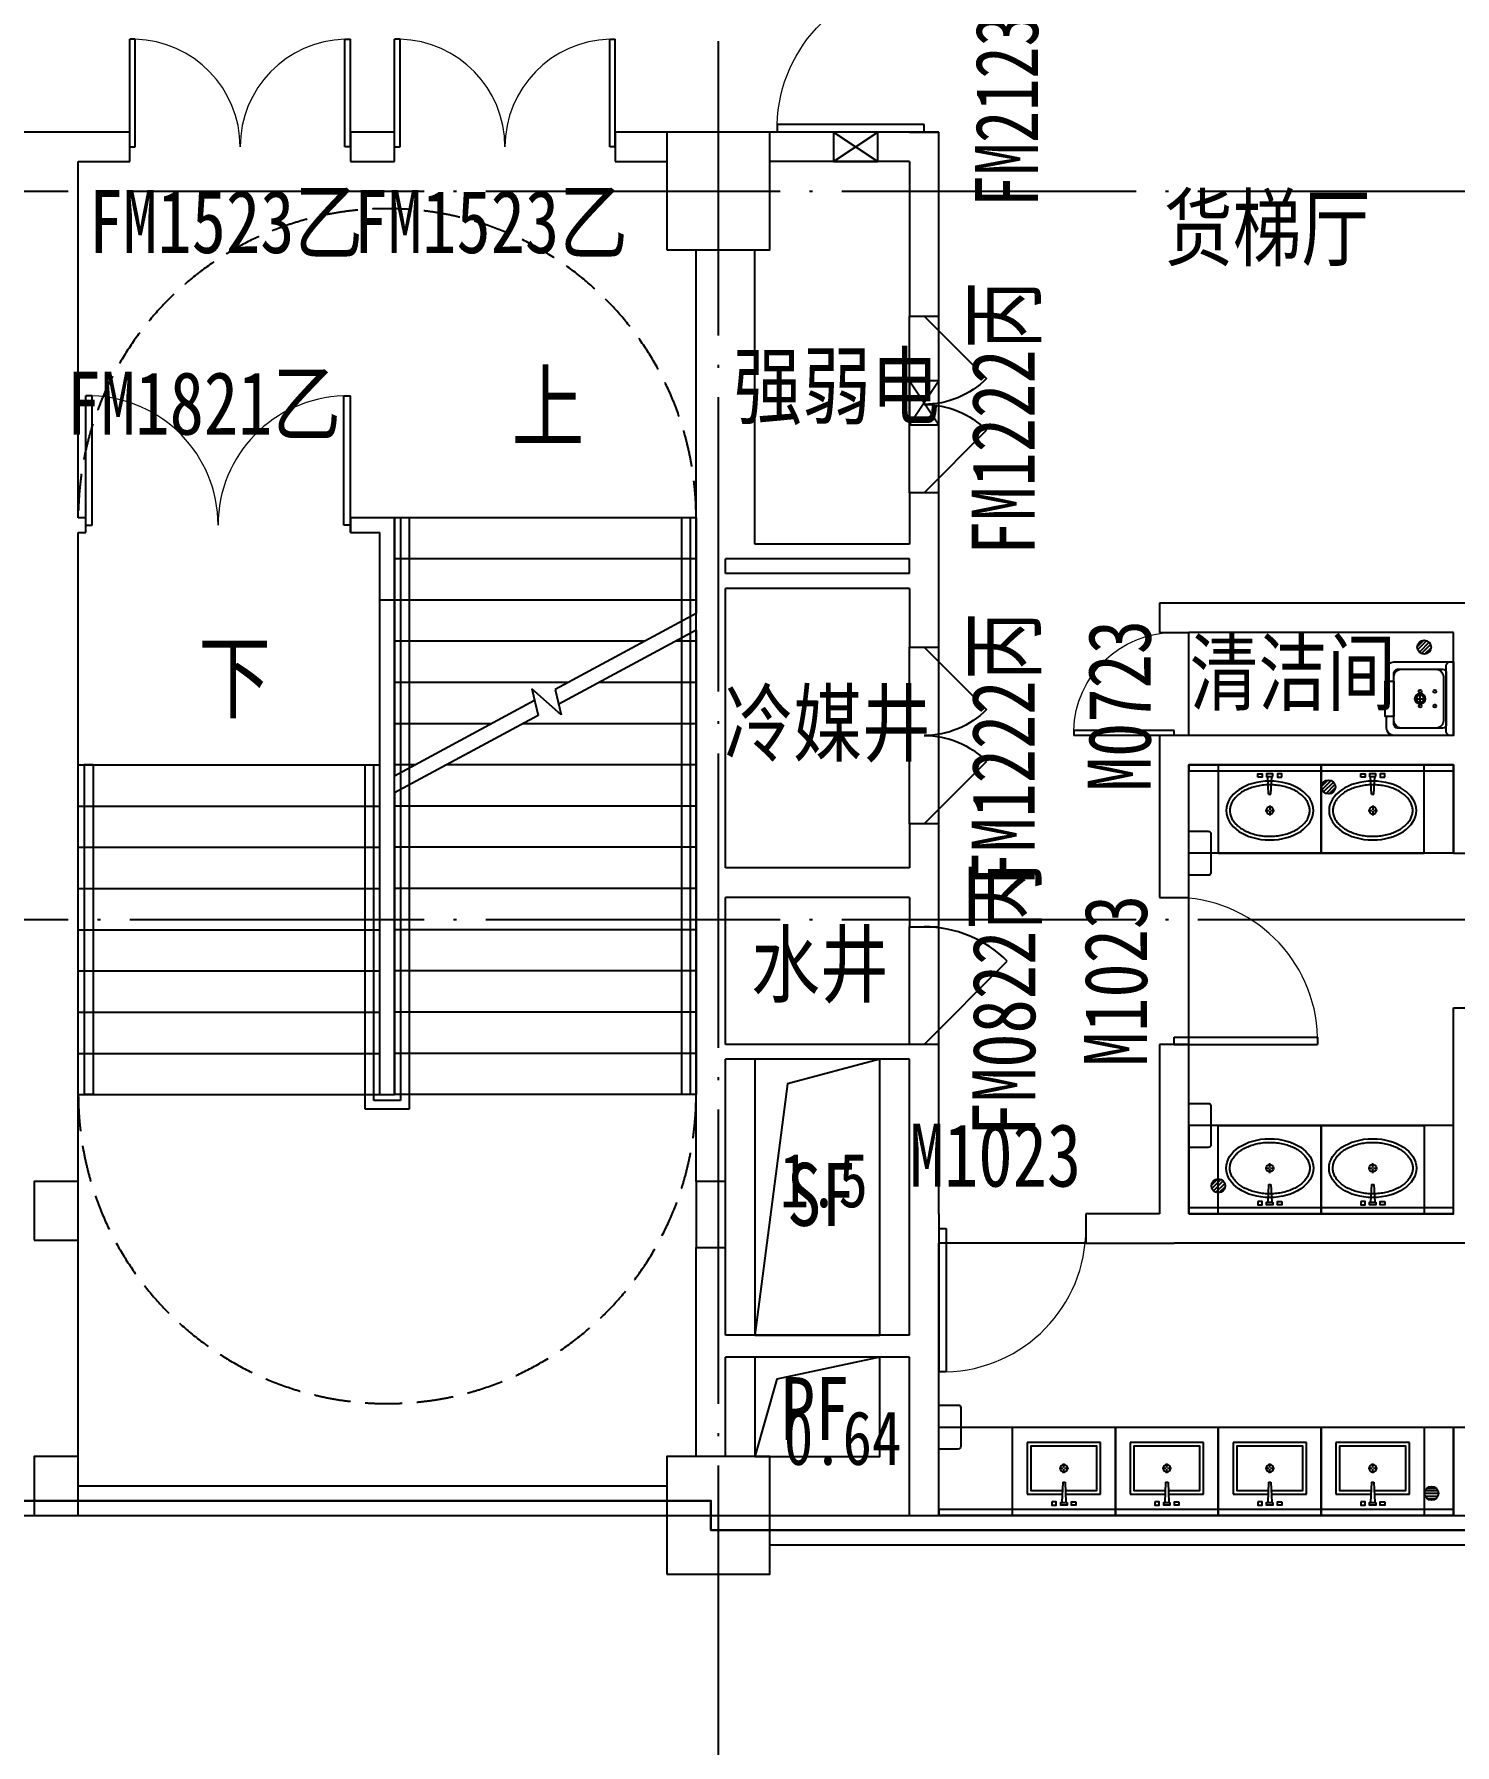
# Model space of a CAD drawing. Extents: x -233336 to 840473, y -28113 to 330904.
# Drawn here: x 717733 to 727391, y 3532 to 15157 of the extents above; entities that cross this region are included whole.
import ezdxf
from ezdxf.xclip import XClip

# ---------------------------------------------------------------- set-up
doc = ezdxf.new("R2010")
doc.units = 0
doc.header["$LTSCALE"] = 1000
doc.header["$XCLIPFRAME"] = 2
doc.linetypes.add('104-14# 核心筒$0$DASH', pattern=[0.35, 0.25, -0.1])
doc.linetypes.add('104-14# 核心筒$0$DOTE', pattern=[2.4200000000000004, 2, -0.2, 0.02, -0.2])
doc.layers.get('0').update_dxf_attribs({"linetype": 'CONTINUOUS'})
for name, color, linetype in [('104-14# 核心筒$0$01-标注_符号', 8, 'CONTINUOUS'), ('104-14# 核心筒$0$02-TEXT_标注', 9, 'CONTINUOUS'), ('104-14# 核心筒$0$02-TEXT_门窗', 9, 'CONTINUOUS'), ('104-14# 核心筒$0$A-C_门', 8, 'CONTINUOUS'), ('104-14# 核心筒$0$A-E_栏杆', 8, 'CONTINUOUS'), ('104-14# 核心筒$0$A-E_电梯', 8, 'CONTINUOUS'), ('104-14# 核心筒$0$A-I_卫-洁具', 8, 'CONTINUOUS'), ('104-14# 核心筒$0$A-TECH_水', 3, 'CONTINUOUS'), ('104-14# 核心筒$0$A-TECH_结构', 8, 'CONTINUOUS'), ('104-14# 核心筒$0$A_AXIS-轴线', 8, '104-14# 核心筒$0$DOTE'), ('104-14# 核心筒$0$A_STR-砌块墙', 7, 'CONTINUOUS'), ('104-14# 核心筒$0$A_STR-砼柱', 8, 'CONTINUOUS'), ('104-14# 核心筒$0$DOOR_FIRE', 8, 'CONTINUOUS'), ('104-14# 核心筒$0$DOOR_FIRE_TEXT', 7, 'CONTINUOUS'), ('X-104 14#平面$0$02-TEXT_标注', 9, 'CONTINUOUS'), ('X-104 14#平面$0$05-填充_天正', 8, 'CONTINUOUS'), ('X-104 14#平面$0$A-TECH_电气', 8, 'CONTINUOUS'), ('X-104 14#平面$0$A_STR-砌块墙', 7, 'CONTINUOUS'), ('X-104 14#平面$0$DOOR_FIRE', 8, 'CONTINUOUS'), ('X-104 14#平面$0$DOOR_FIRE_TEXT', 7, 'CONTINUOUS')]:
    doc.layers.add(name, color=color, linetype=linetype)
doc.layers.add('104-14# 核心筒$0$04-不打印_辅助线', color=8, linetype='CONTINUOUS', plot=False)
doc.layers.add('X-104 14#平面$0$000套内', color=8, linetype='CONTINUOUS', lineweight=30)
doc.styles.add('104-14# 核心筒$0$_TCH_DIM', font='ros.shx', dxfattribs={"bigfont": 'jd.shx'})
doc.styles.add('104-14# 核心筒$0$_TCH_SPACE', font='STXIHEI.TTF', dxfattribs={"width": 0.8, "height": 5})
doc.styles.add('104-14# 核心筒$0$_TCH_WINDOW', font='STXIHEI.TTF', dxfattribs={"width": 0.8, "height": 3.5})
doc.styles.add('104-14# 核心筒$0$Standard', font='STXIHEI.TTF', dxfattribs={"width": 0.8})
doc.styles.add('X-104 14#平面$0$_TCH_WINDOW', font='STXIHEI.TTF', dxfattribs={"width": 0.75, "height": 3.5})
doc.styles.add('X-104 14#平面$0$Standard', font='STXIHEI.TTF', dxfattribs={"width": 0.8})

# ---------------------------------------------------------------- blocks, each defined once
blk = doc.blocks.new('104-14# 核心筒$0$jhat')
for p, q in [((-395, -250.0000000000582), (-395, 249.9999999999418)), ((-395, 249.9999999999418), (-44.99999999994179, 249.9999999999418)), ((-44.99999999994179, 249.9999999999418), (-44.99999999994179, 11.73657725605881)), ((-219.9999999999418, 32.25599999987753), (-219.9999999999418, 5.03999999986263)), ((-124.8214514199644, 8.000000000058208), (11.68149024352897, 14.3899337601033)), ((-124.8214514199644, 7.999999999941792), (-124.8214514199644, -8.000000000058208)), ((11.68149024352897, 14.3899337601033), (11.68149024352897, -14.3899337601033)), ((-225.0399999999208, -1.164153218269348e-10), (-253.7679999999236, -1.164153218269348e-10)), ((-219.9999999999418, -5.040000000095461), (-219.9999999999418, -32.76000000012573)), ((-186.7359999999171, -1.164153218269348e-10), (-214.9599999999045, -1.164153218269348e-10)), ((-124.8214514199644, -8.000000000058208), (11.68149024352897, -14.3899337601033)), ((-44.99999999994179, -12.38077738613356), (-44.99999999994179, -250.0000000000582)), ((-44.99999999994179, -250.0000000000582), (-395, -250.0000000000582))]:
    blk.add_line(p, q)
at = {"color": 8}
blk.add_lwpolyline([(-69.99999999994179, -11.06304409715813), (-69.99999999994179, -225.0000000000582), (-370, -225.0000000000582), (-370, 224.9999999999418), (-69.99999999994179, 224.9999999999418), (-69.99999999994179, 10.56628493819153)], dxfattribs=at)
at = {"ltscale": 1000, "const_width": 0.8399999999999999}
blk.add_lwpolyline([(-219.5799999999581, 0.1399999998975545, 0.9999999999999999), (-220.4199999999255, 0.1399999998975545, 0.9999999999999999)], format="xyb", close=True, dxfattribs=at)
for points in [[(7.191454842337407, 81.35012003820157), (30, 81.35012003820157), (30, 51.35012003820157), (7.191454842337407, 51.35012003820157)], [(11.68149024352897, -21.35012003820157), (30, -21.35012003820157), (30, 21.35012003820157), (11.68149024352897, 21.35012003820157)], [(7.191454842337407, -81.35012003820157), (30, -81.35012003820157), (30, -51.35012003820157), (7.191454842337407, -51.35012003820157)]]:
    blk.add_lwpolyline(points, close=True)
blk.add_circle((-219.9999999999418, -1.164153218269348e-10), 25.2)
at = {"layer": '104-14# 核心筒$0$04-不打印_辅助线'}
blk.add_lwpolyline([(100.0000000001164, -350), (100.0000000000582, 350), (-499.9999999999418, 350), (-499.9999999998836, -350)], close=True, dxfattribs=at)
blk = doc.blocks.new('104-14# 核心筒$0$meae')
for p, q in [((-215.039999999979, 0), (-243.7679999999818, 0)), ((-210, 5.039999999979045), (-210, 32.76000000000931)), ((-176.7359999999753, 0), (-204.9599999999627, 0)), ((-99.54815868195146, 8), (21.68149024352897, 14.3899337600451)), ((-99.54815868195146, -7.999999999941792), (-99.54815868195146, 8)), ((21.68149024352897, -14.3899337601033), (21.68149024352897, 14.3899337600451)), ((-210, -32.25599999999395), (-210, -5.039999999979045)), ((-99.54815868195146, -8.000000000058208), (21.68149024352897, -14.3899337601033))]:
    blk.add_line(p, q)
at = {"const_width": 0.8399999999999999}
blk.add_lwpolyline([(-209.5800000000163, -0.1400000000139698, -0.9999999999999999), (-210.4199999999837, -0.1400000000139698, -0.9999999999999999)], format="xyb", close=True, dxfattribs=at)
for points in [[(17.19145484233741, 81.35012003820157), (40, 81.35012003820157), (39.99999999994179, 51.35012003820157), (17.1914548422792, 51.35012003820157)], [(21.68149024352897, 21.35012003820157), (40, 21.35012003820157), (40, -21.35012003820157), (21.68149024352897, -21.35012003820157)], [(17.19145484233741, -81.35012003820157), (40, -81.35012003820157), (39.99999999994179, -51.35012003820157), (17.1914548422792, -51.35012003820157)]]:
    blk.add_lwpolyline(points, close=True)
blk.add_circle((-210, 0), 25.2)
blk.add_ellipse((-210, 0), major_axis=(0, -296.8388870928175), ratio=0.6737661697857759)
at = {"color": 8}
blk.add_open_spline([(-210, -271.838887092832), (-201.6286662275088, -271.838887092832), (-193.2556980797672, -270.8834744876949), (-176.5567826171755, -267.0318226981908), (-168.2292954665609, -264.1331208487391), (-151.7464247078751, -256.3412992825033), (-143.592075161112, -251.4461166422116), (-127.6688291439204, -239.6628589069005), (-119.9016611408442, -232.7743547918508), (-105.0053654383519, -217.100718463771), (-97.87740360945463, -208.3160983382841), (-84.50442564953119, -189.0367220979533), (-78.25994529254967, -178.5426552897552), (-66.86596525227651, -156.1005802754662), (-61.71665413689334, -144.1531549534993), (-52.68240508378949, -119.1104159536771), (-48.79751711455174, -106.0155586157343), (-42.41598126577446, -79.01830609660828), (-39.91934085072717, -65.11628590768669), (-36.39207964838715, -36.86706837144447), (-35.3614577781409, -22.5202054088586), (-34.79793056182098, 6.244822261855006), (-35.26502483320655, 20.66266644134885), (-37.68259151588427, 49.19399507466005), (-39.63306519814068, 63.30715293157846), (-44.95700291811954, 90.86129060061648), (-48.33046480413759, 104.3019146881416), (-56.39392556494568, 130.1611448710319), (-61.0838973345235, 142.5793309712317), (-71.62818411248736, 166.0733063118532), (-77.48238030000357, 177.1485642623738), (-90.15903716551838, 197.6798496269621), (-96.98112566315103, 207.1352148510632), (-111.3602107425686, 224.2113378457143), (-118.9163064261083, 231.8314545630128), (-134.510733252624, 245.1036245926516), (-142.547481424408, 250.7556368449004), (-158.868371842138, 260.0530890176306), (-167.1509793659789, 263.6999722997425), (-183.7976203592261, 269.0257272459567), (-192.162095878215, 270.7072330619558), (-208.8995512870024, 272.153067119536), (-217.2755150526064, 271.9185741905239), (-234.0031495776493, 269.526916392555), (-242.3573442720808, 267.3679324407713), (-258.9526960913208, 261.0731867576833), (-267.1936322519905, 256.9349128940958), (-283.3781850557425, 246.65468100406), (-291.3201072766096, 240.5117016318836), (-306.6623222918133, 226.2813428560039), (-314.0611830068519, 218.1942343084957), (-328.0653621423407, 200.2301868745126), (-334.6699371464783, 190.353927289194), (-346.859358667396, 169.044026111078), (-352.4439172392595, 157.6110181525), (-362.4072642970132, 133.476927122334), (-366.7859668953461, 120.7763437553076), (-374.1964356524404, 94.43610308453208), (-377.2281845823745, 80.79684587812517), (-381.8495765395346, 52.93462008907227), (-383.4392193020904, 38.71199739631265), (-385.1273327118251, 10.0537408667733), (-385.225804392132, -4.381569712015335), (-383.9285565786413, -33.08909023553133), (-382.5328362500295, -47.36097819061251), (-378.2902226594742, -75.36972922243876), (-375.4433290168527, -89.10625087702647), (-368.3874579074909, -115.6863969620317), (-364.1784936326439, -128.529630749661), (-354.5335200406262, -152.9902308470919), (-349.097582319926, -164.6071133053629), (-337.1786070214584, -186.3198765731067), (-330.6958189697471, -196.415140855941), (-316.9037533847149, -214.843760280055), (-309.5951420506462, -223.1764269854757), (-294.4000191528467, -237.9131964488188), (-286.5148495539906, -244.3169298697612), (-270.41386736813, -255.1213227973203), (-262.1997869724291, -259.5227866767091), (-245.6385630253353, -266.3373192788567), (-237.2919559226721, -268.7527736420161), (-222.6272707111784, -271.2949484957498), (-216.3134306632564, -271.838887092832), (-210, -271.838887092832)], degree=3, knots=[0, 0, 0, 0, 0.1541728099079682, 0.1541728099079682, 0.3083456198159364, 0.3083456198159364, 0.4625184297239047, 0.4625184297239047, 0.6166912396318729, 0.6166912396318729, 0.7708640495398411, 0.7708640495398411, 0.9250368594478093, 0.9250368594478093, 1.079209669355778, 1.079209669355778, 1.233382479263746, 1.233382479263746, 1.387555289171714, 1.387555289171714, 1.541728099079682, 1.541728099079682, 1.69590090898765, 1.69590090898765, 1.850073718895619, 1.850073718895619, 2.004246528803587, 2.004246528803587, 2.158419338711555, 2.158419338711555, 2.312592148619523, 2.312592148619523, 2.466764958527492, 2.466764958527492, 2.62093776843546, 2.62093776843546, 2.775110578343428, 2.775110578343428, 2.929283388251396, 2.929283388251396, 3.083456198159364, 3.083456198159364, 3.237629008067333, 3.237629008067333, 3.391801817975301, 3.391801817975301, 3.545974627883269, 3.545974627883269, 3.700147437791237, 3.700147437791237, 3.854320247699206, 3.854320247699206, 4.008493057607174, 4.008493057607174, 4.162665867515142, 4.162665867515142, 4.31683867742311, 4.31683867742311, 4.471011487331078, 4.471011487331078, 4.625184297239047, 4.625184297239047, 4.779357107147015, 4.779357107147015, 4.933529917054983, 4.933529917054983, 5.087702726962951, 5.087702726962951, 5.24187553687092, 5.24187553687092, 5.396048346778888, 5.396048346778888, 5.550221156686856, 5.550221156686856, 5.704393966594824, 5.704393966594824, 5.858566776502792, 5.858566776502792, 6.012739586410761, 6.012739586410761, 6.166912396318729, 6.166912396318729, 6.283185307179586, 6.283185307179586, 6.283185307179586, 6.283185307179586], dxfattribs=at)
at = {"layer": '104-14# 核心筒$0$04-不打印_辅助线'}
blk.add_lwpolyline([(-499.9999999998836, -349.9999999999418), (-499.9999999998836, 350.0000000000582), (100.0000000001164, 350.0000000000582), (100.0000000001164, -349.9999999999418)], close=True, dxfattribs=at)
blk = doc.blocks.new('104-14# 核心筒$0$hgfd')
at = {"color": 8}
for p, q in [((3.335953806526959e-07, 266.5000000000036), (2.372253220528364e-07, 189.5000000000036)), ((-38.49999971458601, 228.000000048185), (38.50000028541399, 227.9999999518077))]:
    blk.add_line(p, q, dxfattribs=at)
for points in [[(250, -3.504792402964085e-07), (-249.9999999999927, 3.504792402964085e-07), (-249.9999994917889, 406.0000003504792, -0.4142135623732199), (-199.9999994292011, 456.0000002878987), (-119.9999994292084, 456.0000001877597), (-119.9999994166865, 466.000000187767), (120.0000005833208, 465.9999998122548), (120.0000005708062, 455.9999998122548), (200.000000570777, 455.9999997121158, -0.414213562372991), (250.0000005081893, 405.9999996495353)], [(175.000000062566, 49.99999974339516), (-174.9999999374049, 50.00000025659756, -0.4142135623730927), (-199.9999999061183, 75.00000028789145), (-199.9999995230974, 381.0000002878987, -0.414213562373095), (-174.9999994917962, 406.0000002565976), (175.0000005082111, 405.9999997434024, -0.4142135623731322), (200.0000004769245, 380.9999997121085), (200.0000000938744, 74.99999971210127, -0.4142135623730573)], [(250, -3.504792402964085e-07), (-249.9999999999927, 3.504792402964085e-07), (-249.9999999686988, 25.00000035048652, -0.4142135623730971), (-224.9999999373977, 50.00000031918535), (225.0000000625878, 49.99999968082193, -0.4142135623730932), (250.0000000313012, 24.99999964952804)]]:
    blk.add_lwpolyline(points, format="xyb", close=True)
blk.add_lwpolyline([(120.0000005082184, 405.9999998122476), (-119.9999994917889, 406.0000001877524), (-119.9999994166865, 466.000000187767), (120.0000005833208, 465.9999998122548)], close=True)
blk.add_lwpolyline([(120.0000005708062, 455.9999998122548), (200.000000570777, 455.9999997121158, -0.414213562373095), (250.0000005081893, 405.9999996495353), (250, -3.504792402964085e-07), (-249.9999999999927, 3.504792402964085e-07), (-249.9999994917889, 406.0000003504792, -0.4142135623730929), (-199.9999994292011, 456.0000002878987), (-119.9999994292084, 456.0000001877597)], format="xyb")
blk.add_lwpolyline([(150.0000000876389, 69.99999977469633), (-149.9999999123756, 70.00000022531094, -0.4142135623730976), (-199.9999998497879, 120.0000002878915), (-199.9999995543913, 356.0000002878842, -0.414213562373095), (-149.9999994918035, 406.0000002253037), (150.0000005081965, 405.9999997746963, -0.414213562373095), (200.0000004456087, 355.9999997121085), (200.0000001502194, 119.9999997121231, -0.4142135623731096)], format="xyb", close=True, dxfattribs=at)
for centre, radius in [((-49.99999971457146, 228.0000000625914), 10), ((2.854139893315732e-07, 228.0000000000036), 35), ((50.00000028542127, 227.9999999374159), 10), ((-49.99999983975431, 128.0000000625841), 10), ((50.00000016025297, 127.9999999374159), 10)]:
    blk.add_circle(centre, radius)
blk.add_circle((2.854139893315732e-07, 228.0000000000036), 25, dxfattribs=at)
blk = doc.blocks.new('104-14# 核心筒$0$$DorLib2D$00000002')
for p, q in [((-0.5, -5.684341886080802e-17), (-0.5000000000000007, 0.4875)), ((-0.4750000000000007, 0.4875), (-0.5000000000000007, 0.4875)), ((-0.475, -2.842170943040401e-17), (-0.4750000000000007, 0.4875)), ((0.475, -2.842170943040401e-17), (0.4750000000000007, 0.4875)), ((0.4750000000000007, 0.4875), (0.5000000000000007, 0.4875)), ((0.5, -5.684341886080802e-17), (0.5000000000000007, 0.4875)), ((-0.5, -5.684341886080802e-17), (-0.475, -2.842170943040401e-17)), ((0.5, -5.684341886080802e-17), (0.475, -2.842170943040401e-17))]:
    blk.add_line(p, q)
at = {"lineweight": 13}
for centre, start, end in [((-0.4875, -4.263256414560601e-17), 0, 88.53071641864632), ((0.4875, -4.263256414560601e-17), 91.4692835813537, 180)]:
    blk.add_arc(centre, 0.4875, start, end, dxfattribs=at)
blk = doc.blocks.new('104-14# 核心筒$0$$DorLib2D$00000001')
for p, q in [((0.45, 0.9750000000000001), (0.5000000000000002, 0.9750000000000001)), ((0.45, 0), (0.45, 0.9750000000000001)), ((0.5, 0), (0.5, 0.9750000000000001)), ((0.5, 0), (0.45, 0))]:
    blk.add_line(p, q)
at = {"lineweight": 13}
blk.add_arc((0.475, 0), 0.975, 91.4692835813538, 180, dxfattribs=at)
blk = doc.blocks.new('104-14# 核心筒$0$$DorLib2D$00000116')
at = {"color": 0}
for p, q in [((-0.4999999999999929, 7.105427357601002e-15), (-0.146446609406766, 0.353553390593234)), ((0.5000000000000071, 7.105427357601002e-15), (0.1464466094067731, 0.353553390593234))]:
    blk.add_line(p, q, dxfattribs=at)
for centre, radius, start, end in [((-0.4999999999984652, 4.831690603168681e-13), 0.4999999999984674, 0, 45), ((0.4999999999977511, 9.059419880941277e-13), 0.4999999999976598, 135, 180)]:
    blk.add_arc(centre, radius, start, end, dxfattribs=at)
blk = doc.blocks.new('104-14# 核心筒$0$$DorLib2D$00000114')
at = {"color": 0}
blk.add_line((0.4999999999999964, 3.552713678800501e-15), (-0.2071067811864751, 0.7071067811864857), dxfattribs=at)
blk.add_arc((0.5000000000013856, -1.154631945610163e-12), 1.000000000001696, 135, 180, dxfattribs=at)
blk = doc.blocks.new('_FZHK')
blk.add_lwpolyline([(-0.5, -0.5), (0.5, -0.5), (0.5, 0.5), (-0.5, 0.5)], close=True)
blk = doc.blocks.new('104-14# 核心筒$0$$TwtSys$00000141')
for p, q in [((-94.19606303561523, 7.672111694559135), (-10.08309029082739, 91.78508443935061)), ((-94.19606303561523, 7.672111694559135), (-10.08309029082739, 91.78508443935061)), ((-87.21916889109707, -35.05448014085778), (35.05448014085778, 87.21916889110071)), ((-87.21916889109707, -35.05448014085778), (35.05448014085778, 87.21916889110071)), ((-66.46803743153214, -66.46803743153941), (66.46803743153214, 66.46803743153214)), ((-66.46803743153214, -66.46803743153578), (66.46803743153214, 66.46803743153214)), ((-32.35611368903483, -87.061266563549), (87.58274635417911, 32.87759347966494)), ((-32.35611368903483, -87.061266563549), (87.58274635417911, 32.87759347966858)), ((11.43110768805855, -92.25951895252001), (92.2594807012465, -11.43114593933933)), ((11.43110768805855, -92.25951895252001), (92.2594807012465, -11.43114593933933))]:
    blk.add_line(p, q)
blk.add_circle((0, 0), 94)
blk.add_circle((0, 0), 94)
blk = doc.blocks.new('104-14# 核心筒')
blk.add_lwpolyline([(29900, 14380.00000000006), (29900, 14480.00000000007)])
at = {"layer": '104-14# 核心筒$0$01-标注_符号'}
for points in [[(31225.00000000102, 14799.98643366562, 0, 0, 0), (31225.00000000102, 14090.00000000008, 120, 0, 0), (31225.00000000102, 13640.00000000008, 0, 0, 0)], [(29075.00000000102, 12958.24925465928, 0, 0, 0), (29075.00000000102, 8950.000000000058, 0, 0, 0), (31225.00000000102, 8950.000000000058, 0, 0, 0), (31225.00000000102, 12260.21544480976, 120, 0, 0), (31225.00000000102, 12710.21544480976, 0, 0, 0)]]:
    blk.add_lwpolyline(points, format="xyseb", dxfattribs=at)
at = {"layer": '104-14# 核心筒$0$04-不打印_辅助线', "linetype": '104-14# 核心筒$0$DASH'}
for centre, start, end in [((30150.00000000249, 14480.00000000005), 0, 180), ((30150.00000000249, 10560.00000000006), 180, 0)]:
    blk.add_arc(centre, 2099.999999998527, start, end, dxfattribs=at)
at = {"layer": '104-14# 核心筒$0$A-C_门'}
for p, q in [((35599.99999999997, 13000.00020147525), (35600, 13700.00020147525)), ((35599.99999999991, 10900.00020154169), (35599.99999999993, 11900.00020154169)), ((34899.99999999028, 9550.000201542396), (33899.99999999028, 9550.000201542396))]:
    blk.add_line(p, q, dxfattribs=at)
at = {"layer": '104-14# 核心筒$0$A-E_栏杆'}
for p, q in [((30240.00000000102, 14480.00000000007), (30239.99999999992, 10520.00000000023)), ((30300.00000000102, 14480.00000000005), (30240.00000000102, 14480.00000000007)), ((30300.00000000102, 14480.00000000005), (30299.99999999992, 10460.00000000021)), ((32150.00000000102, 14480.00000000006), (32150.00000000102, 10560.00000000006)), ((32210.00000000102, 14480.00000000006), (32150.00000000102, 14480.00000000006)), ((32210.00000000102, 14480.00000000006), (32210.00000000102, 10560.00000000006)), ((28090.00000000102, 12800.00000000006), (28090.00000000102, 10560.00000000006)), ((28150.00000000102, 12800.00000000006), (28090.00000000102, 12800.00000000006)), ((28150.00000000102, 12800.00000000006), (28150.00000000102, 10560.00000000006)), ((30000.00000000103, 10460.00000000021), (30000.00000000102, 12800.00000000006)), ((30000.00000000102, 12800.00000000006), (30060.00000000102, 12800.00000000006)), ((30060.000000001, 10520.00000000024), (30060.00000000102, 12800.00000000006)), ((28150.00000000102, 10560.00000000006), (28090.00000000102, 10560.00000000006)), ((30239.99999999992, 10520.00000000023), (30060.000000001, 10520.00000000024)), ((32210.00000000102, 10560.00000000006), (32150.00000000102, 10560.00000000006)), ((30299.99999999992, 10460.00000000021), (30000.00000000103, 10460.00000000021))]:
    blk.add_line(p, q, dxfattribs=at)
at = {"layer": '104-14# 核心筒$0$A-E_电梯'}
for p, q in [((30200.00000000102, 14480.00000000006), (30200.00000000102, 12723.83369201367)), ((32250.00000000102, 14480.00000000006), (30200.00000000102, 14480.00000000006)), ((32250.00000000102, 14480.00000000006), (32250.00000000102, 13829.79072405967)), ((32250.00000000102, 14200.00000000006), (30200.00000000102, 14200.00000000006)), ((30200.00000000102, 13920.00000000006), (30100.00000000102, 13920.00000000006)), ((32250.00000000102, 13920.00000000006), (30200.00000000102, 13920.00000000006)), ((32250.00000000102, 13829.79072405969), (31292.11617554227, 13313.02079647759)), ((31898.2042493086, 13640.00000000006), (30200.00000000102, 13640.00000000006)), ((32250.00000000102, 13716.16630798645), (31316.01438792458, 13212.28925652023)), ((32250.00000000102, 13640.00000000006), (32108.8182661291, 13640.00000000006)), ((32250.00000000102, 13716.16630798645), (32250.00000000102, 10560.00000000006)), ((31379.1967441634, 13360.00000000006), (30200.00000000102, 13360.00000000006)), ((31333.30511530421, 13139.40842476318), (31132.33486293475, 13318.17419402521)), ((31132.33486293475, 13318.17419402521), (31175.44723485827, 13136.45450949175)), ((31292.11617554227, 13313.02079647759), (31333.30511530421, 13139.40842476318)), ((32250.00000000102, 13360.00000000006), (31589.8107609839, 13360.00000000006)), ((31151.54902247596, 13237.18604944911), (30200.00000000102, 12723.83369201365)), ((31175.44723485827, 13136.45450949175), (30200.00000000102, 12610.20927594045)), ((30860.18923901813, 13080.00000000006), (30200.00000000102, 13080.00000000006)), ((32250.00000000102, 13080.00000000006), (31070.80325583872, 13080.00000000006)), ((28050.00000000102, 10560.00000000006), (28050.00000000102, 12800.00000000006)), ((28050.00000000102, 12800.00000000006), (30100.00000000102, 12800.00000000006)), ((30100.00000000102, 10560.00000000006), (30100.00000000102, 12800.00000000006)), ((30341.18173387293, 12800.00000000006), (30200.00000000102, 12800.00000000006)), ((32250.00000000102, 12800.00000000006), (30551.79575069349, 12800.00000000006)), ((30200.00000000102, 12610.20927594044), (30200.00000000102, 10560.00000000006)), ((28050.00000000102, 12520.00000000006), (30100.00000000102, 12520.00000000006)), ((32250.00000000102, 12520.00000000006), (30200.00000000102, 12520.00000000006)), ((28050.00000000102, 12240.00000000006), (30100.00000000102, 12240.00000000006)), ((32250.00000000102, 12240.00000000006), (30200.00000000102, 12240.00000000006)), ((28050.00000000102, 11960.00000000006), (30100.00000000102, 11960.00000000006)), ((32250.00000000102, 11960.00000000006), (30200.00000000102, 11960.00000000006)), ((28050.00000000102, 11680.00000000006), (30100.00000000102, 11680.00000000006)), ((32250.00000000102, 11680.00000000006), (30200.00000000102, 11680.00000000006)), ((28050.00000000102, 11400.00000000006), (30100.00000000102, 11400.00000000006)), ((32250.00000000102, 11400.00000000006), (30200.00000000102, 11400.00000000006)), ((28050.00000000102, 11120.00000000006), (30100.00000000102, 11120.00000000006)), ((32250.00000000102, 11120.00000000006), (30200.00000000102, 11120.00000000006)), ((28050.00000000102, 10840.00000000006), (30100.00000000102, 10840.00000000006)), ((32250.00000000102, 10840.00000000006), (30200.00000000102, 10840.00000000006)), ((28050.00000000102, 10560.00000000006), (30100.00000000102, 10560.00000000006)), ((32250.00000000102, 10560.00000000006), (30200.00000000102, 10560.00000000006))]:
    blk.add_line(p, q, dxfattribs=at)
at = {"layer": '104-14# 核心筒$0$A-I_卫-洁具', "ltscale": 0.1}
for points in [[(35599.99999999997, 12800.00020147528), (37400.00000000009, 12800.00020147616), (37400.00000000009, 12200.00020147616), (35599.99999999997, 12200.00020147528)], [(35599.99999999997, 12760.00020147517), (37400.0000000002, 12760.00020147482), (37400.0000000002, 12800.00020147482), (35599.99999999997, 12800.00020147517)], [(35600.00000000102, 9750.00020154228), (37399.99999999985, 9750.000201541348), (37399.99999999985, 10350.00020154135), (35600.00000000102, 10350.00020154228)], [(35600.00000000102, 9750.00020154228), (37400.00000000125, 9750.00020154193), (37400.00000000125, 9790.00020154193), (35600.00000000102, 9790.00020154228)], [(37399.99999999948, 7699.99999999674), (33900.00000000177, 7699.999999994813), (33900.00000000177, 8299.999999994812), (37399.99999999948, 8299.99999999674)], [(33900.00000000334, 7699.999999997672), (37400.00000000087, 7699.999999997322), (37400.00000000087, 7739.999999997322), (33900.00000000334, 7739.999999997672)]]:
    blk.add_lwpolyline(points, close=True, dxfattribs=at)
for points in [[(35599.99999999997, 12050.00020147528), (35599.99999999997, 12350.00020147528), (35729.99999999997, 12350.00020147528, -0.414213562373095), (35749.99999999997, 12330.00020147528), (35749.99999999997, 12070.00020147528, -0.414213562373095), (35729.99999999997, 12050.00020147528)], [(35600.00000000102, 10200.00020154228), (35600.00000000102, 10500.00020154228), (35730.00000000102, 10500.00020154228, -0.414213562373095), (35750.00000000102, 10480.00020154228), (35750.00000000102, 10220.00020154228, -0.414213562373095), (35730.00000000102, 10200.00020154228)], [(33899.99999999986, 8149.999999994814), (33899.99999999986, 8449.999999994814), (34029.99999999986, 8449.999999994814, -0.414213562373095), (34049.99999999986, 8429.999999994814), (34049.99999999986, 8169.999999994814, -0.414213562373095), (34029.99999999986, 8149.999999994814)]]:
    blk.add_lwpolyline(points, format="xyb", close=True, dxfattribs=at)
at = {"layer": '104-14# 核心筒$0$A-TECH_结构'}
for points in [[(33499.99999998679, 10799.99999999908), (32649.99999999206, 10800.00000000109), (32649.99999999201, 8925.000000002387), (33499.99999998674, 8925.000000001499), (33499.99999998679, 10800.00000000026), (32870.95831192011, 10632.08693379395), (32649.99999999201, 8925.000000002387)], [(33499.99999998674, 8775.000000001559), (32649.99999999553, 8775.00000000035), (32649.99999999553, 8100.000000000349), (33499.99999998674, 8100.00000000133), (33499.99999998674, 8775.000000001559), (32798.04825340072, 8625.110593961435), (32649.99999999553, 8100.000000000349)]]:
    blk.add_lwpolyline(points, dxfattribs=at)
at = {"layer": '104-14# 核心筒$0$A_AXIS-轴线'}
for p, q in [((32400.00000000001, 54018.37846733601), (32400.00000000001, -8545.12396972545)), ((-24838.9698462474, 16700), (120259.921909796, 16700)), ((-24838.9698462474, 11750), (120259.921909796, 11750)), ((-24838.9698462474, 7700), (120259.921909796, 7700))]:
    blk.add_line(p, q, dxfattribs=at)
at = {"layer": '104-14# 核心筒$0$A_STR-砌块墙'}
for p, q in [((27899.99999999973, 17099.9999999986), (27400.0000000146, 17099.9999999985)), ((28399.99999998487, 17099.99999999871), (27899.99999999973, 17099.9999999986)), ((28399.99999998492, 16899.9999999987), (28399.99999998487, 17099.99999999871)), ((30199.99999998547, 17099.99999999909), (29899.9999999848, 17099.99999999903)), ((29899.9999999848, 17099.99999999903), (29899.99999998484, 16899.99999999901)), ((30199.99999998552, 16899.99999999908), (30199.99999998547, 17099.99999999909)), ((32049.99999999992, 17099.9999999996), (31699.9999999854, 17099.99999999941)), ((31699.9999999854, 17099.99999999941), (31699.99999998544, 16899.99999999939)), ((33899.99999994389, 17100.00000000022), (32750, 17099.99999999973)), ((33899.99999995185, 15850.00000000697), (33899.99999994389, 17100.00000000022)), ((28049.99999999977, 16899.99999999863), (28399.99999998492, 16899.9999999987)), ((28049.99999999971, 14480.00000000007), (28049.99999999977, 16899.99999999863)), ((29899.99999998484, 16899.99999999901), (30199.99999998552, 16899.99999999908)), ((31699.99999998544, 16899.99999999939), (32049.99999999993, 16899.99999999948)), ((33699.99999994518, 16900.00000000009), (32750, 16899.99999999971)), ((33699.99999994518, 16900.00000000009), (33699.99999995185, 15850.0000000057)), ((32249.9999999616, 14249.99999999944), (32249.99999994889, 16300.00000000009)), ((32649.99999996129, 14300.00000000005), (32649.99999994888, 16300.00000000009)), ((33699.99999995185, 15850.0000000057), (33899.99999995185, 15850.00000000697)), ((33899.99999995949, 14650.00000000697), (33699.99999995947, 14650.0000000057)), ((33699.99999995947, 14650.0000000057), (33699.99999996171, 14300.00000000005)), ((33899.99999996203, 14250.00000000069), (33899.99999995949, 14650.00000000697)), ((28099.99999999985, 14480.00000000007), (28049.99999999971, 14480.00000000007)), ((28099.99999999985, 14380.00000000007), (28099.99999999985, 14480.00000000007)), ((30200.00000000004, 14480.00000000007), (29899.99999999985, 14480.00000000007)), ((29899.99999999985, 14480.00000000007), (29899.99999999985, 14380.00000000007)), ((30199.99999999995, 10560.00000000005), (30200.00000000004, 14480.00000000007)), ((28049.9999999997, 14380.00000000008), (28099.99999999985, 14380.00000000007)), ((28049.99999999961, 9970.000000000002), (28049.9999999997, 14380.00000000008)), ((29899.99999999985, 14380.00000000007), (30100.00000000004, 14380.00000000008)), ((30099.99999999995, 10560.00000000006), (30100.00000000004, 14380.00000000008)), ((33699.99999996171, 14300.00000000005), (32649.99999996129, 14300.00000000005)), ((32249.99999996284, 14049.99999999944), (32249.9999999616, 14249.99999999944)), ((33699.99999996235, 14200.00000000004), (32449.99999996199, 14200.00000000004)), ((32449.9999999626, 14100.00000000009), (32449.99999996199, 14200.00000000004)), ((33699.99999996298, 14100.00000000009), (33699.99999996235, 14200.00000000004)), ((33899.9999999633, 14050.00000000069), (33899.99999996203, 14250.00000000069)), ((33699.99999996298, 14100.00000000009), (32449.9999999626, 14100.00000000009)), ((32249.99999997555, 11999.9999999995), (32249.99999996284, 14049.99999999944)), ((33699.99999996363, 14000.00000000009), (32449.99999996317, 14000.00000000008)), ((32449.99999997495, 12100.00000000004), (32449.99999996317, 14000.00000000008)), ((33699.99999996363, 14000.00000000009), (33699.99999996617, 13599.99999999944)), ((33899.99999996617, 13600.00000000071), (33899.9999999633, 14050.00000000069)), ((35399.99999999995, 13900.00020154229), (35400.00000000001, 13700.00020147524)), ((37499.99999999994, 13900.00020154222), (35399.99999999995, 13900.00020154229)), ((35400.00000000001, 13700.00020147524), (35600.00000000001, 13700.00020147523)), ((37399.99999999995, 13700.00020154222), (35599.99999999999, 13700.00020154228)), ((37399.99999999992, 13000.00020147509), (37399.99999999995, 13700.00020154222)), ((33699.99999996617, 13599.99999999944), (33899.99999996617, 13600.00000000071)), ((35599.99999999997, 13000.00020147514), (35400.00000000002, 13000.00020147524)), ((35400.00000000002, 13000.00020147524), (35399.99999999997, 12900.00020147517)), ((37399.99999999992, 13000.00020147509), (35599.99999999997, 13000.00020147514)), ((35399.99999999997, 12900.00020147517), (35399.99999999993, 11900.00020154176)), ((37399.99999999995, 12800.00020147511), (35599.99999999997, 12800.00020147517)), ((35599.99999999995, 11900.00020154175), (35599.99999999997, 12800.00020147517)), ((37399.99999999991, 12200.00020147616), (37399.99999999995, 12800.00020147511)), ((33899.9999999738, 12400.00000000071), (33699.99999997381, 12399.99999999944)), ((33699.99999997381, 12399.99999999944), (33699.99999997571, 12100.00000000004)), ((33899.99999997633, 12000.00000000069), (33899.9999999738, 12400.00000000071)), ((33699.99999997571, 12100.00000000004), (32449.99999997495, 12100.00000000004)), ((37399.99999999991, 12200.00020147616), (37599.99999999991, 12200.00020147616)), ((32249.99999998268, 10849.9999999995), (32249.99999997555, 11999.9999999995)), ((33899.99999997821, 11700.00000000064), (33899.99999997633, 12000.00000000069)), ((33699.99999997699, 11900.00000000006), (32449.99999997618, 11900.00000000007)), ((32449.99999998238, 10900.0000000001), (32449.99999997618, 11900.00000000007)), ((33699.99999997699, 11900.00000000006), (33699.99999997827, 11699.99999999937)), ((35399.99999999993, 11900.00020154176), (35599.99999999995, 11900.00020154175)), ((33699.99999997827, 11699.99999999937), (33899.99999997821, 11700.00000000064)), ((37399.99999999987, 9750.00020154232), (37399.99999999988, 11150.00020154222)), ((37399.99999999988, 11150.00020154222), (37599.99999999988, 11150.00020154222)), ((32249.99999998818, 9969.99999997109), (32249.99999998268, 10849.9999999995)), ((33699.99999998335, 10900.00000000004), (32449.99999998238, 10900.0000000001)), ((33899.99999998329, 10900.00000000071), (33699.99999998335, 10899.99999999944)), ((33899.99999998364, 10850.00000000069), (33899.99999998329, 10900.00000000071)), ((33899.99999999064, 9750.00020154239), (33899.99999998364, 10850.00000000068)), ((35599.99999999991, 10900.00020154175), (35399.99999999989, 10900.00020154176)), ((35399.99999999989, 10900.00020154176), (35399.99999999984, 9750.00020154239)), ((35599.99999999985, 9750.000201542372), (35599.99999999991, 10900.00020154175)), ((33699.99999998391, 10800.00000000005), (32449.99999998298, 10800.00000000011)), ((32449.99999998816, 9969.99999997109), (32449.99999998298, 10800.00000000011)), ((33699.99999999127, 9650.000201541761), (33699.99999998391, 10800.00000000005)), ((30099.99999999995, 10560.00000000006), (30199.99999999995, 10560.00000000005)), ((33699.99999999586, 8925.00000000028), (33699.99999999127, 9650.00020154176)), ((33899.99999999064, 9750.00020154239), (33899.99999999188, 9550.00020154242)), ((35399.99999999984, 9750.00020154239), (34899.99999999032, 9750.000201542394)), ((34899.99999999032, 9750.000201542394), (34899.99999999032, 9550.000201542394)), ((37399.99999999987, 9750.00020154232), (35599.99999999985, 9750.000201542372)), ((28049.99999999958, 8100.0000000001), (28049.99999999961, 9570.0000000001)), ((33899.99999999635, 8850.000000000926), (33899.99999999188, 9550.00020154242)), ((34899.99999999032, 9550.000201542394), (35499.99999999985, 9550.000201542396)), ((37499.99999999987, 9550.000201542338), (35499.99999999985, 9550.000201542396)), ((32249.99999999508, 8849.99999999967), (32249.99999999094, 9519.99999997109)), ((32449.99999999464, 8925.00000000028), (32449.99999999093, 9519.99999997109)), ((32249.99999999973, 8100.000000000043), (32249.99999999508, 8849.99999999967)), ((33699.99999999586, 8925.00000000028), (32449.99999999464, 8925.00000000028)), ((33900.00000000368, 7700.000000000215), (33899.99999999635, 8850.000000000928)), ((33699.99999999682, 8775.000000000287), (32449.99999999554, 8775.000000000287)), ((32449.9999999997, 8100.000000000042), (32449.99999999554, 8775.000000000287)), ((33700.00000000366, 7700.000000000226), (33699.99999999682, 8775.000000000287)), ((37399.99999999977, 7700.000000000174), (37399.9999999998, 8300.000000000178)), ((37399.9999999998, 8300.000000000178), (37599.9999999998, 8300.000000000171)), ((28049.99999999958, 7900.000000000228), (32049.99999999996, 7900.000000000124)), ((23749.99999999996, 7700.000000000338), (27750.00000000104, 7700.000000000238)), ((28050.00000000104, 7700.000000000233), (32049.99999999996, 7700.00000000013)), ((32749.99999999996, 7700.00000000024), (33700.00000000366, 7700.000000000226)), ((33900.00000000368, 7700.000000000215), (37399.99999999977, 7700.000000000174)), ((32749.99999999997, 7500.000000000236), (33800.00000000431, 7500.000000000216)), ((33800.00000000431, 7500.000000000216), (37499.99999999977, 7500.000000000175))]:
    blk.add_line(p, q, dxfattribs=at)
at = {"layer": '104-14# 核心筒$0$DOOR_FIRE'}
for p, q in [((33699.99999995948, 14650.00000000565), (33699.99999995185, 15850.00000000565)), ((33899.99999995948, 14650.00000000692), (33899.99999995185, 15850.00000000692)), ((33699.99999997378, 12399.99999999942), (33699.99999996616, 13599.99999999942)), ((33899.99999997378, 12400.00000000069), (33899.99999996616, 13600.00000000069)), ((33699.99999998333, 10899.99999999942), (33699.99999997824, 11699.99999999942)), ((33899.99999998333, 10900.00000000069), (33899.99999997824, 11700.00000000069))]:
    blk.add_line(p, q, dxfattribs=at)
at = {"layer": '104-14# 核心筒$0$A-C_门'}
ref = blk.add_blockref('104-14# 核心筒$0$$DorLib2D$00000001', (35499.99999999999, 13350.00020147525), dxfattribs=dict(at, xscale=-700, yscale=700, zscale=200, rotation=89.99999999999815))
ref.add_attrib('A', 'M0723', (35340.77999121413, 12620.83664156852), dxfattribs={"layer": '104-14# 核心筒$0$02-TEXT_门窗', "height": 428.1386462882095, "rotation": 89.99999999999815, "style": '104-14# 核心筒$0$_TCH_WINDOW', "width": 0.8})
ref = blk.add_blockref('104-14# 核心筒$0$$DorLib2D$00000001', (35499.99999999992, 11400.0002015417), dxfattribs=dict(at, xscale=-1000, yscale=-1000, zscale=200, rotation=89.99999999999795))
ref.add_attrib('A', 'M1023', (35315.53964253459, 10752.59845481691), dxfattribs={"layer": '104-14# 核心筒$0$02-TEXT_门窗', "height": 428.1386462882095, "rotation": 89.99999999999795, "style": '104-14# 核心筒$0$_TCH_WINDOW', "width": 0.8})
ref = blk.add_blockref('104-14# 核心筒$0$$DorLib2D$00000001', (34399.99999999028, 9650.000201542396), dxfattribs=dict(at, xscale=1000, yscale=1000, zscale=200, rotation=180))
ref.add_attrib('A', 'M1023', (33702.59825326546, 9934.460559007595), dxfattribs={"layer": '104-14# 核心筒$0$02-TEXT_门窗', "height": 428.1386462882095, "style": '104-14# 核心筒$0$_TCH_WINDOW', "width": 0.8})
at = {"layer": '104-14# 核心筒$0$A-I_卫-洁具', "ltscale": 0.1}
for name, p, rotation in [('104-14# 核心筒$0$hgfd', (37400.00000037823, 13250.00020147517), 89.99999999369672), ('104-14# 核心筒$0$meae', (36150.00000000003, 9850.00020154228), 270), ('104-14# 核心筒$0$meae', (36849.99999999997, 9850.000201542513), 270)]:
    blk.add_blockref(name, p, dxfattribs=dict(at, rotation=rotation))
at = {"layer": '104-14# 核心筒$0$A-I_卫-洁具', "ltscale": 0.1, "xscale": -1}
for name, p, rotation in [('104-14# 核心筒$0$meae', (36150.00000000015, 12700.00020147528), 270), ('104-14# 核心筒$0$meae', (36850.00000000015, 12700.00020147505), 270), ('104-14# 核心筒$0$jhat', (34750.00000000003, 7799.999999996566), 90), ('104-14# 核心筒$0$jhat', (35450.00000000003, 7799.99999999674), 90), ('104-14# 核心筒$0$jhat', (36150.00000000003, 7799.999999996682), 90), ('104-14# 核心筒$0$jhat', (36850.00000000003, 7799.999999996682), 90)]:
    blk.add_blockref(name, p, dxfattribs=dict(at, rotation=rotation))
at = {"layer": '104-14# 核心筒$0$A-TECH_水', "xscale": 0.5, "yscale": 0.5, "zscale": 0.5}
for p, rotation in [((37200.00000037825, 13600.00020144097), 180), ((37249.79271546162, 7849.99999999642), 315)]:
    blk.add_blockref('104-14# 核心筒$0$$TwtSys$00000141', p, dxfattribs=dict(at, rotation=rotation))
for p in [(36548.84705629469, 12650.00020147589), (35800.00000000103, 9939.57995336136)]:
    blk.add_blockref('104-14# 核心筒$0$$TwtSys$00000141', p, dxfattribs=at)
at = {"layer": '104-14# 核心筒$0$A_STR-砼柱'}
for p, xscale, yscale, zscale in [((32399.99999999996, 16700.00000000006), 700, 800, 800), ((27900.00000000102, 9770.000000000116), 300, 400, 400), ((32349.99999999689, 9744.999999971042), 200, 450, 450), ((27900.00000000102, 7900.000000000087), 300, 400, 400), ((32399.99999999996, 7700.000000000058), 700, 800, 800)]:
    blk.add_blockref('_FZHK', p, dxfattribs=dict(at, xscale=xscale, yscale=yscale, zscale=zscale))
at = {"layer": '104-14# 核心筒$0$DOOR_FIRE'}
ref = blk.add_blockref('104-14# 核心筒$0$$DorLib2D$00000002', (29149.99999998486, 16999.99999999886), dxfattribs=dict(at, xscale=-1500, yscale=-1500, zscale=200, rotation=180.000000000012))
ref.add_attrib('A', 'FM1523乙', (28121.55021832593, 16278.18774920325), dxfattribs={"layer": '104-14# 核心筒$0$DOOR_FIRE_TEXT', "height": 428.1386462882095, "style": '104-14# 核心筒$0$_TCH_WINDOW', "width": 0.8})
ref = blk.add_blockref('104-14# 核心筒$0$$DorLib2D$00000002', (30949.99999998544, 16999.99999999924), dxfattribs=dict(at, xscale=-1500, yscale=-1500, zscale=200, rotation=180.000000000012))
ref.add_attrib('A', 'FM1523乙', (29921.55021832652, 16278.1877492046), dxfattribs={"layer": '104-14# 核心筒$0$DOOR_FIRE_TEXT', "height": 428.1386462882095, "style": '104-14# 核心筒$0$_TCH_WINDOW', "width": 0.8})
ref = blk.add_blockref('104-14# 核心筒$0$$DorLib2D$00000116', (33799.99999995567, 15250.00000000629), dxfattribs=dict(at, xscale=1200, yscale=-1200, zscale=200, rotation=90.00000000036427))
ref.add_attrib('A', 'FM1222丙', (34550.81469460241, 14225.90611354443), dxfattribs={"layer": '104-14# 核心筒$0$DOOR_FIRE_TEXT', "height": 428.1386462882095, "rotation": 90.00000000036427, "style": '104-14# 核心筒$0$_TCH_WINDOW', "width": 0.8})
ref = blk.add_blockref('104-14# 核心筒$0$$DorLib2D$00000002', (28999.99999999995, 14430.00000000007), dxfattribs=dict(at, xscale=1800, yscale=1800, zscale=100))
ref.add_attrib('A', 'FM1821乙', (27971.55021834053, 15044.19956984744), dxfattribs={"layer": '104-14# 核心筒$0$DOOR_FIRE_TEXT', "height": 428.1386462882095, "style": '104-14# 核心筒$0$_TCH_WINDOW', "width": 0.8})
ref = blk.add_blockref('104-14# 核心筒$0$$DorLib2D$00000116', (33799.99999996997, 13000.00000000006), dxfattribs=dict(at, xscale=1200, yscale=-1200, zscale=200, rotation=90.00000000036421))
ref.add_attrib('A', 'FM1222丙', (34550.81469460198, 11975.9061135382), dxfattribs={"layer": '104-14# 核心筒$0$DOOR_FIRE_TEXT', "height": 428.1386462882095, "rotation": 90.00000000036421, "style": '104-14# 核心筒$0$_TCH_WINDOW', "width": 0.8})
ref = blk.add_blockref('104-14# 核心筒$0$$DorLib2D$00000114', (33799.99999998078, 11300.00000000006), dxfattribs=dict(at, xscale=-800, yscale=-800, zscale=200, rotation=90.00000000036432))
ref.add_attrib('A', 'FM0822丙', (34555.13133975863, 10275.90611353884), dxfattribs={"layer": '104-14# 核心筒$0$DOOR_FIRE_TEXT', "height": 428.1386462882095, "rotation": 90.00000000036432, "style": '104-14# 核心筒$0$_TCH_WINDOW', "width": 0.8})
at = {"layer": '104-14# 核心筒$0$01-标注_符号', "color": 7, "style": '104-14# 核心筒$0$_TCH_DIM'}
for s, p in [('上', (30995.0581395359, 14957.48643366562)), ('下', (28865.40697674521, 13115.74925465928))]:
    blk.add_text(s, height=520.9302325581396, dxfattribs=at).set_placement(p)
at = {"layer": '104-14# 核心筒$0$02-TEXT_标注', "style": '104-14# 核心筒$0$Standard', "width": 0.8}
for s, p in [('强弱电', (32504.17835413034, 15160.16567163198)), ('清洁间', (35605.58637340282, 13214.10831941662)), ('冷媒井', (32442.7556109796, 12868.43476781612)), ('水井', (32624.58930380826, 11230.67164137581)), ('SF', (32867.92101928758, 9667.500718330732)), ('PF', (32826.09950814021, 8211.57924656896))]:
    blk.add_text(s, height=428.1386462882095, dxfattribs=at).set_placement(p)
at = {"layer": '104-14# 核心筒$0$04-不打印_辅助线', "style": '104-14# 核心筒$0$_TCH_SPACE', "width": 0.8}
for s, p in [('1.5', (32819.05963980012, 9793.959775107855)), ('0.64', (32846.50043614486, 8043.134037471551))]:
    blk.add_text(s, height=366.9759825327511, dxfattribs=at).set_placement(p)
blk = doc.blocks.new('*U95')
blk.add_lwpolyline([(200.0000000000146, 0), (200.0000000000146, 300.0000000000036), (0, 300.0000000000036), (0, 0), (200.0000000000146, 0), (0, 300.0000000000036), (0, 0), (200.0000000000146, 300.0000000000036)])
blk = doc.blocks.new('X-104 14#平面$0$dd')
at = {"layer": 'X-104 14#平面$0$A-TECH_电气'}
for p, rotation in [((33247.50713198005, -282000.0000000001), 270), ((33962.70363487265, -283689.6873526203), 180)]:
    blk.add_blockref('*U95', p, dxfattribs=dict(at, rotation=rotation))
blk = doc.blocks.new('X-104 14#平面$0$$DorLib2D$00000002')
for p, q in [((-0.5, -5.684341886080802e-17), (-0.5000000000000007, 0.4875)), ((-0.4750000000000007, 0.4875), (-0.5000000000000007, 0.4875)), ((-0.475, -2.842170943040401e-17), (-0.4750000000000007, 0.4875)), ((0.475, -2.842170943040401e-17), (0.4750000000000007, 0.4875)), ((0.4750000000000007, 0.4875), (0.5000000000000007, 0.4875)), ((0.5, -5.684341886080802e-17), (0.5000000000000007, 0.4875)), ((-0.5, -5.684341886080802e-17), (-0.475, -2.842170943040401e-17)), ((0.5, -5.684341886080802e-17), (0.475, -2.842170943040401e-17))]:
    blk.add_line(p, q)
at = {"lineweight": 13}
for centre, start, end in [((-0.4875, -4.263256414560601e-17), 0, 88.53071641864632), ((0.4875, -4.263256414560601e-17), 91.4692835813537, 180)]:
    blk.add_arc(centre, 0.4875, start, end, dxfattribs=at)
blk = doc.blocks.new('X-104 14#平面')
at = {"layer": 'X-104 14#平面$0$000套内'}
blk.add_lwpolyline([(23400.00000000001, 26450.00000000002), (50400.00000000001, 26450.00000000002), (50400.00000000001, -2049.999999999978), (23449.99999999199, -2049.999999999977), (23450.00000000803, 7799.999999999234), (32350.00000000158, 7800.000000001231), (32350.00000000159, 7599.999999993254), (41500.00000001615, 7599.999999990974), (41500.00000000009, 16600.00020154226), (38350.00029705991, 16600.00010077111), (38350.0002970601, 19249.9998992286), (30600.00000000007, 19249.99999999982), (30600.00000000007, 26300.00000000002)], dxfattribs=at)
at = {"layer": 'X-104 14#平面$0$05-填充_天正'}
blk.add_lwpolyline([(41400.00000000001, -2049.999999999978), (41400.00000000001, 7599.999999990999), (32350.00000000282, 7599.999999993254), (32350.00000000158, 7800.000000001231), (26449.99999999919, 7799.999999999907), (26450.00000000331, 6399.999999999681), (23450.00000000536, 6399.99999999974), (23449.99999999199, -2049.999999999977), (30600.00000006576, -2049.999999954483), (30600.00000005462, -249.9999999999927), (32399.99999999997, -249.9999999999927), (32400.00000000001, -2049.999999999978)], close=True, dxfattribs=at)
at = {"layer": 'X-104 14#平面$0$A_STR-砌块墙'}
blk.add_line((33699.99999994389, 17100.00000000022), (33899.99999994389, 17100.00000000022), dxfattribs=at)
ref = blk.add_blockref('104-14# 核心筒', (0, 0))
XClip(ref).set_block_clipping_path([(-38664.36238214614, -25499.99999999997), (139216.5485069363, 330900)])
blk.add_blockref('X-104 14#平面$0$dd', (-62.7036349200508, 299100))
at = {"layer": 'X-104 14#平面$0$DOOR_FIRE'}
ref = blk.add_blockref('X-104 14#平面$0$$DorLib2D$00000002', (33799.99999994389, 18124.99999999999), dxfattribs=dict(at, xscale=2050, yscale=-2050, zscale=200, rotation=270))
ref.add_attrib('A', 'FM2123乙(常开)', (34574.99999994389, 16590.19173034934), dxfattribs={"layer": 'X-104 14#平面$0$DOOR_FIRE_TEXT', "height": 428.1386462882095, "rotation": 90, "style": 'X-104 14#平面$0$_TCH_WINDOW', "width": 0.75})
at = {"layer": 'X-104 14#平面$0$02-TEXT_标注', "style": 'X-104 14#平面$0$Standard', "width": 0.8}
blk.add_text('货梯厅', height=428.1386462882095, dxfattribs=at).set_placement((35430.73007081191, 16235.11848465257))

msp = doc.modelspace()

# ---------------------------------------------------------------- block references
msp.add_blockref('X-104 14#平面', (689983.3886033548, -2608.854815126397))

doc.saveas('drawing.dxf')
